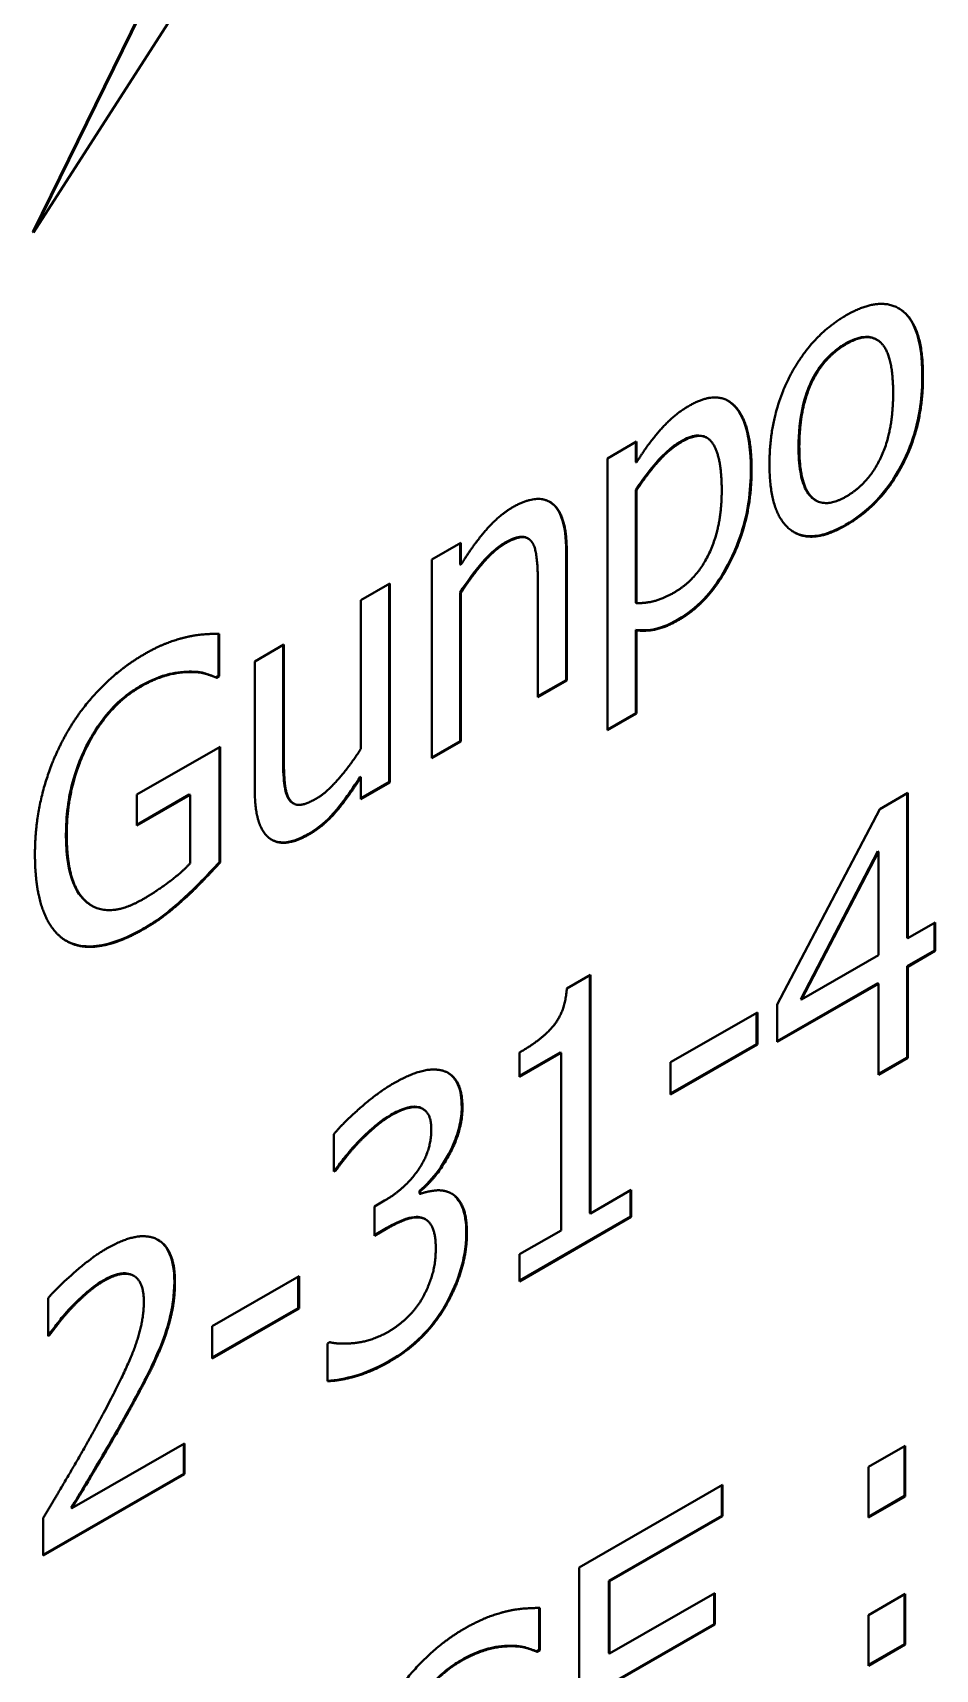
# Model space of a CAD drawing. Header units: inches. Extents: x 6934 to 18973, y 4254 to 7629.
# Drawn here: x 11202.07 to 11209.2, y 6550.43 to 6563.37 of the extents above; entities that cross this region are included whole.
import ezdxf

# ---------------------------------------------------------------- set-up
doc = ezdxf.new("R2010")
doc.units = ezdxf.units.IN
doc.header["$MEASUREMENT"] = 0
doc.layers.add('POWER SUPPLY CASE OUTLINE$0$가시적인 것(ISO)', color=3, linetype='Continuous', lineweight=40, true_color=0x00ff00)
doc.layers.add('POWER SUPPLY CASE OUTLINE$0$가시적인 좁은 것(ISO)', color=3, linetype='Continuous', lineweight=35, true_color=0x00ff00)

msp = doc.modelspace()

# ---------------------------------------------------------------- linework, layer by layer
at = {"layer": 'POWER SUPPLY CASE OUTLINE$0$가시적인 것(ISO)'}
for p, q in [((11202.079, 6561.789), (11206.267, 6568.311)), ((11202.073, 6561.792), (11204.187, 6566.094)), ((11204.194, 6566.094), (11202.079, 6561.789)), ((11202.073, 6561.792), (11202.079, 6561.789)), ((11208.736, 6560.943), (11208.742, 6560.94)), ((11206.614, 6560.003), (11206.843, 6560.135)), ((11206.837, 6560.132), (11206.837, 6559.974)), ((11206.843, 6560.135), (11206.843, 6559.971)), ((11207.394, 6560.168), (11207.399, 6560.165)), ((11206.614, 6557.855), (11206.614, 6560.003)), ((11206.837, 6559.974), (11206.843, 6559.971)), ((11206.837, 6559.753), (11206.843, 6559.75)), ((11206.837, 6559.753), (11206.837, 6558.861)), ((11206.843, 6559.75), (11206.843, 6558.858)), ((11208.255, 6559.673), (11208.261, 6559.67)), ((11205.226, 6559.204), (11205.455, 6559.336)), ((11205.449, 6559.333), (11205.449, 6559.165)), ((11205.455, 6559.336), (11205.455, 6559.161)), ((11205.982, 6559.373), (11205.987, 6559.369)), ((11205.226, 6557.634), (11205.226, 6559.204)), ((11206.287, 6559.27), (11206.287, 6558.251)), ((11206.292, 6559.267), (11206.292, 6558.248)), ((11205.449, 6559.165), (11205.455, 6559.161)), ((11204.666, 6558.882), (11204.894, 6559.013)), ((11204.889, 6559.01), (11204.889, 6557.446)), ((11204.894, 6559.013), (11204.894, 6557.443)), ((11205.449, 6558.942), (11205.455, 6558.939)), ((11205.449, 6558.942), (11205.449, 6557.769)), ((11205.455, 6558.939), (11205.455, 6557.766)), ((11206.064, 6558.116), (11206.064, 6559.012)), ((11204.666, 6557.708), (11204.666, 6558.882)), ((11206.837, 6558.861), (11206.843, 6558.858)), ((11203.541, 6558.617), (11203.541, 6558.284)), ((11203.546, 6558.617), (11203.546, 6558.281)), ((11203.828, 6558.399), (11204.057, 6558.531)), ((11204.051, 6558.528), (11204.051, 6557.639)), ((11204.057, 6558.531), (11204.057, 6557.636)), ((11206.837, 6558.648), (11206.843, 6558.644)), ((11206.837, 6558.648), (11206.837, 6557.99)), ((11206.843, 6558.644), (11206.843, 6557.986)), ((11203.828, 6557.38), (11203.828, 6558.399)), ((11203.291, 6558.317), (11203.297, 6558.314)), ((11203.541, 6558.284), (11203.52, 6558.273)), ((11203.52, 6558.273), (11203.526, 6558.269)), ((11203.546, 6558.281), (11203.526, 6558.269)), ((11203.541, 6558.284), (11203.546, 6558.281)), ((11206.287, 6558.251), (11206.064, 6558.123)), ((11206.292, 6558.248), (11206.064, 6558.116)), ((11206.287, 6558.251), (11206.292, 6558.248)), ((11206.837, 6557.99), (11206.614, 6557.861)), ((11206.843, 6557.986), (11206.614, 6557.855)), ((11206.837, 6557.99), (11206.843, 6557.986)), ((11205.449, 6557.769), (11205.226, 6557.64)), ((11205.455, 6557.766), (11205.226, 6557.634)), ((11205.449, 6557.769), (11205.455, 6557.766)), ((11202.897, 6557.346), (11203.554, 6557.724)), ((11203.548, 6557.721), (11203.548, 6556.813)), ((11203.554, 6557.724), (11203.554, 6556.81)), ((11204.66, 6557.487), (11204.666, 6557.484)), ((11204.666, 6557.311), (11204.666, 6557.484)), ((11204.889, 6557.446), (11204.666, 6557.318)), ((11204.894, 6557.443), (11204.666, 6557.311)), ((11204.889, 6557.446), (11204.894, 6557.443)), ((11208.764, 6557.232), (11208.987, 6557.36)), ((11208.982, 6557.357), (11208.982, 6556.215)), ((11208.987, 6557.36), (11208.987, 6556.212)), ((11202.897, 6557.101), (11202.897, 6557.346)), ((11203.31, 6557.346), (11202.897, 6557.108)), ((11203.316, 6557.343), (11202.897, 6557.101)), ((11203.31, 6557.346), (11203.316, 6557.343)), ((11203.316, 6556.802), (11203.316, 6557.343)), ((11204.129, 6557.278), (11204.135, 6557.275)), ((11207.954, 6555.687), (11208.764, 6557.232)), ((11208.748, 6556.898), (11208.14, 6555.73)), ((11208.754, 6556.895), (11208.145, 6555.727)), ((11208.748, 6556.898), (11208.754, 6556.895)), ((11208.754, 6556.078), (11208.754, 6556.895)), ((11203.548, 6556.813), (11203.554, 6556.81)), ((11202.502, 6556.494), (11202.508, 6556.491)), ((11202.537, 6556.47), (11202.542, 6556.467)), ((11208.987, 6556.212), (11209.203, 6556.336)), ((11209.197, 6556.333), (11209.197, 6556.114)), ((11209.203, 6556.336), (11209.203, 6556.111)), ((11208.982, 6556.215), (11208.987, 6556.212)), ((11208.145, 6555.727), (11208.754, 6556.078)), ((11209.197, 6556.114), (11208.982, 6555.99)), ((11209.203, 6556.111), (11208.987, 6555.986)), ((11209.197, 6556.114), (11209.203, 6556.111)), ((11208.982, 6555.99), (11208.982, 6555.27)), ((11208.982, 6555.99), (11208.987, 6555.986)), ((11208.987, 6555.986), (11208.987, 6555.267)), ((11206.292, 6555.815), (11206.48, 6555.923)), ((11206.475, 6555.92), (11206.475, 6554.04)), ((11206.48, 6555.923), (11206.48, 6554.037)), ((11208.748, 6555.855), (11207.954, 6555.398)), ((11208.754, 6555.852), (11207.954, 6555.392)), ((11208.748, 6555.855), (11208.754, 6555.852)), ((11208.754, 6555.133), (11208.754, 6555.852)), ((11207.954, 6555.392), (11207.954, 6555.687)), ((11208.14, 6555.73), (11208.145, 6555.727)), ((11207.112, 6555.231), (11207.798, 6555.625)), ((11207.792, 6555.622), (11207.792, 6555.374)), ((11207.798, 6555.625), (11207.798, 6555.371)), ((11206.241, 6555.309), (11205.918, 6555.123)), ((11205.918, 6555.116), (11205.918, 6555.308)), ((11206.247, 6555.306), (11205.918, 6555.116)), ((11206.241, 6555.309), (11206.247, 6555.306)), ((11206.247, 6553.903), (11206.247, 6555.306)), ((11207.792, 6555.374), (11207.112, 6554.983)), ((11207.798, 6555.371), (11207.112, 6554.976)), ((11207.792, 6555.374), (11207.798, 6555.371)), ((11207.112, 6554.976), (11207.112, 6555.231)), ((11208.982, 6555.27), (11208.754, 6555.139)), ((11208.987, 6555.267), (11208.754, 6555.133)), ((11208.982, 6555.27), (11208.987, 6555.267)), ((11205.149, 6554.866), (11205.155, 6554.863)), ((11204.453, 6554.367), (11204.453, 6554.664)), ((11204.641, 6554.599), (11204.647, 6554.596)), ((11204.462, 6554.379), (11204.453, 6554.374)), ((11204.468, 6554.376), (11204.453, 6554.367)), ((11204.462, 6554.379), (11204.468, 6554.376)), ((11204.773, 6554.092), (11204.853, 6554.138)), ((11205.128, 6554.215), (11205.134, 6554.212)), ((11205.128, 6554.215), (11205.128, 6554.194)), ((11205.128, 6554.194), (11205.134, 6554.191)), ((11205.134, 6554.212), (11205.134, 6554.191)), ((11206.48, 6554.037), (11206.801, 6554.222)), ((11206.796, 6554.219), (11206.796, 6554.012)), ((11206.801, 6554.222), (11206.801, 6554.009)), ((11204.773, 6553.86), (11204.773, 6554.092)), ((11206.796, 6554.012), (11205.918, 6553.507)), ((11206.801, 6554.009), (11205.918, 6553.5)), ((11206.475, 6554.04), (11206.48, 6554.037)), ((11206.796, 6554.012), (11206.801, 6554.009)), ((11204.87, 6553.922), (11204.773, 6553.866)), ((11204.875, 6553.919), (11204.773, 6553.86)), ((11205.171, 6553.993), (11205.176, 6553.99)), ((11205.918, 6553.714), (11206.247, 6553.903)), ((11205.918, 6553.5), (11205.918, 6553.714)), ((11202.868, 6553.547), (11202.873, 6553.543)), ((11203.492, 6553.146), (11204.177, 6553.54)), ((11204.171, 6553.537), (11204.171, 6553.289)), ((11204.177, 6553.54), (11204.177, 6553.286)), ((11202.194, 6553.068), (11202.194, 6553.367)), ((11204.171, 6553.289), (11203.492, 6552.898)), ((11204.177, 6553.286), (11203.492, 6552.891)), ((11204.171, 6553.289), (11204.177, 6553.286)), ((11203.492, 6552.891), (11203.492, 6553.146)), ((11202.201, 6553.079), (11202.194, 6553.075)), ((11202.207, 6553.076), (11202.194, 6553.068)), ((11202.201, 6553.079), (11202.207, 6553.076)), ((11204.403, 6553.009), (11204.421, 6553.019)), ((11204.403, 6552.712), (11204.403, 6553.009)), ((11202.383, 6551.707), (11203.272, 6552.219)), ((11203.266, 6552.215), (11203.266, 6551.979)), ((11203.272, 6552.219), (11203.272, 6551.976)), ((11208.675, 6552.034), (11208.965, 6552.201)), ((11208.96, 6552.198), (11208.96, 6551.804)), ((11208.965, 6552.201), (11208.965, 6551.801)), ((11203.266, 6551.979), (11202.156, 6551.34)), ((11203.272, 6551.976), (11202.156, 6551.333)), ((11203.266, 6551.979), (11203.272, 6551.976)), ((11208.675, 6551.633), (11208.675, 6552.034)), ((11206.389, 6551.24), (11207.522, 6551.892)), ((11207.516, 6551.889), (11207.516, 6551.648)), ((11207.522, 6551.892), (11207.522, 6551.645)), ((11208.96, 6551.804), (11208.675, 6551.64)), ((11208.965, 6551.801), (11208.675, 6551.633)), ((11208.96, 6551.804), (11208.965, 6551.801)), ((11202.377, 6551.71), (11202.383, 6551.707)), ((11202.156, 6551.333), (11202.156, 6551.63)), ((11207.516, 6551.648), (11206.624, 6551.134)), ((11207.522, 6551.645), (11206.63, 6551.131)), ((11207.516, 6551.648), (11207.522, 6551.645)), ((11206.389, 6549.147), (11206.389, 6551.24)), ((11206.624, 6551.134), (11206.63, 6551.131)), ((11206.624, 6551.134), (11206.624, 6550.561)), ((11206.63, 6551.131), (11206.63, 6550.558)), ((11206.63, 6550.558), (11207.462, 6551.037)), ((11207.456, 6551.033), (11207.456, 6550.792)), ((11207.462, 6551.037), (11207.462, 6550.789)), ((11208.675, 6550.863), (11208.965, 6551.031)), ((11208.96, 6551.027), (11208.96, 6550.634)), ((11208.965, 6551.031), (11208.965, 6550.63)), ((11206.074, 6550.919), (11206.074, 6550.587)), ((11206.08, 6550.919), (11206.08, 6550.583)), ((11207.456, 6550.792), (11206.624, 6550.313)), ((11207.462, 6550.789), (11206.63, 6550.31)), ((11207.456, 6550.792), (11207.462, 6550.789)), ((11208.675, 6550.463), (11208.675, 6550.863)), ((11208.96, 6550.634), (11208.675, 6550.47)), ((11208.96, 6550.634), (11208.965, 6550.63)), ((11205.825, 6550.62), (11205.83, 6550.616)), ((11206.074, 6550.587), (11206.054, 6550.575)), ((11206.054, 6550.575), (11206.059, 6550.572)), ((11206.08, 6550.583), (11206.059, 6550.572)), ((11206.074, 6550.587), (11206.08, 6550.583)), ((11206.624, 6550.561), (11206.63, 6550.558)), ((11208.965, 6550.63), (11208.675, 6550.463))]:
    msp.add_line(p, q, dxfattribs=at)
for points, degree in [([(11207.893, 6559.955), (11207.893, 6560.348), (11208.227, 6560.977), (11208.5, 6561.134)], 2), ([(11208.5, 6561.134), (11208.776, 6561.293), (11209.106, 6561.049), (11209.106, 6560.653)], 2), ([(11208.5, 6560.907), (11208.323, 6560.804), (11208.129, 6560.396), (11208.129, 6560.091)], 2), ([(11208.87, 6560.517), (11208.87, 6560.823), (11208.678, 6561.009), (11208.5, 6560.907)], 2), ([(11209.106, 6560.653), (11209.106, 6560.257), (11208.776, 6559.634), (11208.5, 6559.475)], 2), ([(11207.258, 6560.418), (11207.491, 6560.553), (11207.752, 6560.276), (11207.752, 6559.916)], 2), ([(11208.5, 6559.702), (11208.676, 6559.804), (11208.87, 6560.215), (11208.87, 6560.517)], 2), ([(11206.843, 6559.971), (11206.928, 6560.11), (11207.136, 6560.348), (11207.258, 6560.418)], 2), ([(11207.202, 6560.135), (11207.105, 6560.079), (11206.923, 6559.875), (11206.843, 6559.75)], 2), ([(11207.516, 6559.75), (11207.516, 6560.019), (11207.368, 6560.231), (11207.202, 6560.135)], 2), ([(11208.129, 6560.091), (11208.129, 6559.794), (11208.323, 6559.6), (11208.5, 6559.702)], 2), ([(11208.5, 6559.475), (11208.217, 6559.312), (11207.893, 6559.571), (11207.893, 6559.955)], 2), ([(11207.752, 6559.916), (11207.752, 6559.523), (11207.428, 6558.871), (11207.18, 6558.728)], 2), ([(11207.142, 6558.944), (11207.319, 6559.046), (11207.516, 6559.461), (11207.516, 6559.75)], 2), ([(11205.455, 6559.161), (11205.558, 6559.327), (11205.756, 6559.553), (11205.867, 6559.618)], 2), ([(11205.867, 6559.618), (11206.067, 6559.732), (11206.292, 6559.557), (11206.292, 6559.267)], 2), ([(11205.807, 6559.332), (11205.722, 6559.283), (11205.541, 6559.074), (11205.455, 6558.939)], 2), ([(11206.02, 6559.337), (11205.992, 6559.381), (11205.892, 6559.381), (11205.807, 6559.332)], 2), ([(11206.064, 6559.012), (11206.064, 6559.12), (11206.046, 6559.297), (11206.02, 6559.337)], 2), ([(11206.843, 6558.858), (11206.932, 6558.86), (11207.06, 6558.897), (11207.142, 6558.944)], 2), ([(11207.18, 6558.728), (11207.079, 6558.67), (11206.923, 6558.635), (11206.843, 6558.644)], 2), ([(11202.954, 6558.455), (11203.046, 6558.509), (11203.213, 6558.574), (11203.29, 6558.591)], 2), ([(11203.29, 6558.591), (11203.351, 6558.606), (11203.501, 6558.618), (11203.546, 6558.617)], 2), ([(11202.329, 6557.809), (11202.439, 6558.01), (11202.762, 6558.345), (11202.954, 6558.455)], 2), ([(11203.297, 6558.314), (11203.224, 6558.314), (11203.034, 6558.261), (11202.926, 6558.199)], 2), ([(11203.526, 6558.269), (11203.48, 6558.289), (11203.385, 6558.317), (11203.297, 6558.314)], 2), ([(11202.926, 6558.199), (11202.665, 6558.048), (11202.342, 6557.408), (11202.342, 6557.03)], 2), ([(11202.091, 6556.877), (11202.091, 6557.129), (11202.214, 6557.601), (11202.329, 6557.809)], 2), ([(11204.057, 6557.636), (11204.057, 6557.51), (11204.073, 6557.355), (11204.101, 6557.31)], 2), ([(11204.314, 6557.315), (11204.397, 6557.363), (11204.586, 6557.583), (11204.666, 6557.708)], 2), ([(11203.951, 6556.996), (11203.893, 6557.035), (11203.828, 6557.22), (11203.828, 6557.38)], 2), ([(11204.666, 6557.484), (11204.56, 6557.316), (11204.371, 6557.097), (11204.253, 6557.03)], 2), ([(11204.095, 6557.313), (11204.104, 6557.298), (11204.116, 6557.286), (11204.129, 6557.278)], 3), ([(11204.101, 6557.31), (11204.129, 6557.265), (11204.224, 6557.264), (11204.314, 6557.315)], 2), ([(11202.342, 6557.03), (11202.342, 6556.819), (11202.427, 6556.553), (11202.508, 6556.491)], 2), ([(11204.253, 6557.03), (11204.165, 6556.979), (11204.008, 6556.956), (11203.951, 6556.996)], 2), ([(11202.327, 6556.197), (11202.213, 6556.27), (11202.091, 6556.61), (11202.091, 6556.877)], 2), ([(11202.943, 6556.519), (11203.045, 6556.578), (11203.247, 6556.728), (11203.316, 6556.802)], 2), ([(11203.554, 6556.81), (11203.508, 6556.76), (11203.353, 6556.597), (11203.287, 6556.537)], 2), ([(11202.502, 6556.494), (11202.513, 6556.485), (11202.525, 6556.477), (11202.537, 6556.47)], 3), ([(11202.508, 6556.491), (11202.586, 6556.427), (11202.806, 6556.44), (11202.943, 6556.519)], 2), ([(11203.287, 6556.537), (11203.197, 6556.455), (11203.053, 6556.342), (11202.952, 6556.284)], 2), ([(11202.952, 6556.284), (11202.76, 6556.173), (11202.442, 6556.125), (11202.327, 6556.197)], 2), ([(11205.918, 6555.308), (11206.105, 6555.415), (11206.281, 6555.639), (11206.292, 6555.815)], 2), ([(11204.925, 6555.065), (11205.049, 6555.136), (11205.232, 6555.184), (11205.307, 6555.166)], 2), ([(11205.307, 6555.166), (11205.386, 6555.145), (11205.468, 6555.001), (11205.468, 6554.872)], 2), ([(11204.453, 6554.664), (11204.532, 6554.759), (11204.804, 6554.995), (11204.925, 6555.065)], 2), ([(11204.906, 6554.812), (11204.84, 6554.774), (11204.71, 6554.661), (11204.647, 6554.596)], 2), ([(11205.126, 6554.874), (11205.081, 6554.883), (11204.969, 6554.848), (11204.906, 6554.812)], 2), ([(11205.149, 6554.866), (11205.141, 6554.871), (11205.131, 6554.875), (11205.121, 6554.877)], 3), ([(11205.222, 6554.702), (11205.222, 6554.781), (11205.169, 6554.864), (11205.126, 6554.874)], 2), ([(11205.468, 6554.872), (11205.468, 6554.699), (11205.271, 6554.325), (11205.134, 6554.212)], 2), ([(11204.853, 6554.138), (11205.016, 6554.232), (11205.222, 6554.53), (11205.222, 6554.702)], 2), ([(11204.647, 6554.596), (11204.588, 6554.533), (11204.501, 6554.422), (11204.468, 6554.376)], 2), ([(11205.134, 6554.191), (11205.191, 6554.211), (11205.321, 6554.225), (11205.377, 6554.196)], 2), ([(11205.377, 6554.196), (11205.433, 6554.168), (11205.503, 6554.019), (11205.503, 6553.882)], 2), ([(11205.148, 6554.001), (11205.097, 6554.014), (11204.958, 6553.966), (11204.875, 6553.919)], 2), ([(11205.171, 6553.993), (11205.162, 6553.998), (11205.153, 6554.002), (11205.143, 6554.004)], 3), ([(11205.257, 6553.76), (11205.257, 6553.874), (11205.2, 6553.988), (11205.148, 6554.001)], 2), ([(11205.503, 6553.882), (11205.503, 6553.741), (11205.42, 6553.454), (11205.343, 6553.318)], 2), ([(11202.194, 6553.367), (11202.269, 6553.452), (11202.537, 6553.69), (11202.657, 6553.759)], 2), ([(11202.657, 6553.759), (11202.911, 6553.905), (11203.197, 6553.76), (11203.197, 6553.495)], 2), ([(11205.157, 6553.377), (11205.205, 6553.468), (11205.257, 6553.646), (11205.257, 6553.76)], 2), ([(11202.64, 6553.506), (11202.575, 6553.469), (11202.443, 6553.356), (11202.383, 6553.292)], 2), ([(11202.861, 6553.549), (11202.819, 6553.567), (11202.707, 6553.545), (11202.64, 6553.506)], 2), ([(11202.868, 6553.547), (11202.864, 6553.549), (11202.86, 6553.551), (11202.856, 6553.552)], 3), ([(11202.951, 6553.338), (11202.951, 6553.426), (11202.904, 6553.531), (11202.861, 6553.549)], 2), ([(11203.197, 6553.495), (11203.197, 6553.371), (11203.147, 6553.136), (11203.103, 6553.022)], 2), ([(11204.883, 6553.102), (11204.958, 6553.145), (11205.107, 6553.286), (11205.157, 6553.377)], 2), ([(11202.383, 6553.292), (11202.332, 6553.239), (11202.236, 6553.116), (11202.207, 6553.076)], 2), ([(11202.593, 6552.385), (11202.8, 6552.767), (11202.951, 6553.17), (11202.951, 6553.338)], 2), ([(11205.343, 6553.318), (11205.264, 6553.178), (11205.04, 6552.95), (11204.897, 6552.868)], 2), ([(11204.421, 6553.019), (11204.497, 6552.999), (11204.755, 6553.029), (11204.883, 6553.102)], 2), ([(11203.103, 6553.022), (11203.059, 6552.905), (11202.932, 6552.652), (11202.861, 6552.525)], 2), ([(11204.897, 6552.868), (11204.761, 6552.789), (11204.494, 6552.712), (11204.403, 6552.712)], 2), ([(11202.861, 6552.525), (11202.747, 6552.315), (11202.467, 6551.845), (11202.383, 6551.707)], 2), ([(11202.156, 6551.63), (11202.276, 6551.83), (11202.49, 6552.196), (11202.593, 6552.385)], 2), ([(11205.487, 6550.758), (11205.58, 6550.811), (11205.747, 6550.877), (11205.823, 6550.894)], 2), ([(11205.823, 6550.894), (11205.885, 6550.909), (11206.034, 6550.92), (11206.08, 6550.919)], 2), ([(11204.862, 6550.111), (11204.972, 6550.312), (11205.295, 6550.647), (11205.487, 6550.758)], 2), ([(11205.83, 6550.616), (11205.757, 6550.616), (11205.568, 6550.563), (11205.459, 6550.501)], 2), ([(11206.059, 6550.572), (11206.014, 6550.591), (11205.918, 6550.619), (11205.83, 6550.616)], 2), ([(11205.459, 6550.501), (11205.198, 6550.351), (11204.875, 6549.71), (11204.875, 6549.332)], 2)]:
    msp.add_open_spline(points, degree=degree, dxfattribs=at)
for points, knots in [([(11208.912, 6561.19), (11208.914, 6561.188), (11208.917, 6561.186), (11208.963, 6561.157), (11209.01, 6561.11), (11209.086, 6560.922), (11209.1, 6560.791), (11209.1, 6560.657)], [-0.116905, -0.116905, -0.116905, -0.116905, -0.1136226, -0.1136226, -0.0617594, -0.0617594, 0, 0, 0, 0]), ([(11208.495, 6560.91), (11208.465, 6560.893), (11208.435, 6560.872), (11208.379, 6560.826), (11208.353, 6560.801), (11208.292, 6560.73), (11208.26, 6560.682), (11208.208, 6560.581), (11208.181, 6560.516), (11208.132, 6560.315), (11208.123, 6560.198), (11208.123, 6560.094)], [-0.1718603, -0.1718603, -0.1718603, -0.1718603, -0.1450483, -0.1450483, -0.1202898, -0.1202898, -0.083085, -0.083085, -0.0475005, -0.0475005, 0, 0, 0, 0]), ([(11208.736, 6560.943), (11208.736, 6560.943), (11208.736, 6560.943), (11208.707, 6560.96), (11208.674, 6560.966), (11208.592, 6560.957), (11208.543, 6560.938), (11208.495, 6560.91)], [-0.04733155, -0.04733155, -0.04733155, -0.04733155, -0.04729209, -0.04729209, -0.02585599, -0.02585599, 0, 0, 0, 0]), ([(11209.1, 6560.657), (11209.1, 6560.579), (11209.096, 6560.498), (11209.074, 6560.343), (11209.058, 6560.268), (11209.012, 6560.115), (11208.974, 6560.013), (11208.858, 6559.814), (11208.801, 6559.737), (11208.659, 6559.588), (11208.577, 6559.526), (11208.495, 6559.478)], [-0.2344064, -0.2344064, -0.2344064, -0.2344064, -0.1790611, -0.1790611, -0.1302839, -0.1302839, -0.0811533, -0.0811533, -0.0439624, -0.0439624, 0, 0, 0, 0]), ([(11207.565, 6560.459), (11207.569, 6560.457), (11207.572, 6560.454), (11207.617, 6560.424), (11207.659, 6560.375), (11207.732, 6560.192), (11207.746, 6560.057), (11207.746, 6559.919)], [-0.1140246, -0.1140246, -0.1140246, -0.1140246, -0.1101388, -0.1101388, -0.0632762, -0.0632762, 0, 0, 0, 0]), ([(11207.196, 6560.138), (11207.164, 6560.12), (11207.132, 6560.098), (11207.069, 6560.044), (11207.038, 6560.014), (11206.983, 6559.951), (11206.916, 6559.876), (11206.837, 6559.753)], [-0.1791388, -0.1791388, -0.1791388, -0.1791388, -0.1176168, -0.1176168, -0.0548899, -0.0548899, 0, 0, 0, 0]), ([(11207.394, 6560.168), (11207.393, 6560.169), (11207.393, 6560.169), (11207.37, 6560.182), (11207.344, 6560.186), (11207.277, 6560.179), (11207.237, 6560.162), (11207.196, 6560.138)], [-0.03843862, -0.03843862, -0.03843862, -0.03843862, -0.03818519, -0.03818519, -0.02145576, -0.02145576, 0, 0, 0, 0]), ([(11208.123, 6560.094), (11208.123, 6560.026), (11208.127, 6559.957), (11208.146, 6559.845), (11208.16, 6559.796), (11208.205, 6559.708), (11208.233, 6559.686), (11208.255, 6559.673)], [-0.09215979, -0.09215979, -0.09215979, -0.09215979, -0.07620997, -0.07620997, -0.06294949, -0.06294949, -0.04700202, -0.04700202, -0.04700202, -0.04700202]), ([(11207.746, 6559.919), (11207.746, 6559.835), (11207.741, 6559.746), (11207.715, 6559.574), (11207.696, 6559.49), (11207.626, 6559.275), (11207.573, 6559.173), (11207.485, 6559.024), (11207.433, 6558.953), (11207.31, 6558.823), (11207.243, 6558.771), (11207.174, 6558.732)], [-0.1439258, -0.1439258, -0.1439258, -0.1439258, -0.1215063, -0.1215063, -0.1015717, -0.1015717, -0.07039, -0.07039, -0.0365438, -0.0365438, 0, 0, 0, 0]), ([(11206.156, 6559.66), (11206.159, 6559.659), (11206.161, 6559.657), (11206.192, 6559.636), (11206.224, 6559.603), (11206.277, 6559.466), (11206.287, 6559.369), (11206.287, 6559.27)], [-0.08550858, -0.08550858, -0.08550858, -0.08550858, -0.08197159, -0.08197159, -0.04502634, -0.04502634, 0, 0, 0, 0]), ([(11208.495, 6559.478), (11208.449, 6559.452), (11208.404, 6559.431), (11208.319, 6559.4), (11208.279, 6559.391), (11208.183, 6559.384), (11208.131, 6559.395), (11208.086, 6559.42)], [-0.2485918, -0.2485918, -0.2485918, -0.2485918, -0.2102442, -0.2102442, -0.174715, -0.174715, -0.1206371, -0.1206371, -0.1206371, -0.1206371]), ([(11205.801, 6559.335), (11205.772, 6559.318), (11205.743, 6559.297), (11205.674, 6559.236), (11205.641, 6559.199), (11205.562, 6559.108), (11205.503, 6559.027), (11205.449, 6558.942)], [-0.05288008, -0.05288008, -0.05288008, -0.05288008, -0.04672614, -0.04672614, -0.03775206, -0.03775206, 0, 0, 0, 0]), ([(11205.982, 6559.373), (11205.979, 6559.374), (11205.977, 6559.375), (11205.963, 6559.382), (11205.946, 6559.386), (11205.886, 6559.379), (11205.844, 6559.36), (11205.801, 6559.335)], [-0.04126539, -0.04126539, -0.04126539, -0.04126539, -0.03828666, -0.03828666, -0.02245416, -0.02245416, 0, 0, 0, 0]), ([(11207.174, 6558.732), (11207.081, 6558.678), (11207.023, 6558.662), (11206.94, 6558.643), (11206.887, 6558.642), (11206.837, 6558.648)], [-0.04631278, -0.04631278, -0.04631278, -0.04631278, -0.0307743, -0.0307743, 0, 0, 0, 0]), ([(11203.291, 6558.317), (11203.227, 6558.317), (11203.162, 6558.302), (11203.057, 6558.272), (11202.989, 6558.241), (11202.92, 6558.202)], [-0.05733148, -0.05733148, -0.05733148, -0.05733148, -0.03632461, -0.03632461, 0, 0, 0, 0]), ([(11203.52, 6558.273), (11203.49, 6558.286), (11203.459, 6558.297), (11203.39, 6558.317), (11203.34, 6558.319), (11203.291, 6558.317)], [-0.05329076, -0.05329076, -0.05329076, -0.05329076, -0.02854251, -0.02854251, 0, 0, 0, 0]), ([(11202.92, 6558.202), (11202.881, 6558.179), (11202.842, 6558.153), (11202.767, 6558.093), (11202.731, 6558.06), (11202.634, 6557.955), (11202.579, 6557.878), (11202.486, 6557.713), (11202.434, 6557.605), (11202.352, 6557.317), (11202.336, 6557.169), (11202.336, 6557.033)], [-0.2441297, -0.2441297, -0.2441297, -0.2441297, -0.2102118, -0.2102118, -0.1781248, -0.1781248, -0.1186624, -0.1186624, -0.0626206, -0.0626206, 0, 0, 0, 0]), ([(11204.051, 6557.639), (11204.051, 6557.527), (11204.056, 6557.457), (11204.067, 6557.379), (11204.077, 6557.342), (11204.095, 6557.313)], [-0.03935745, -0.03935745, -0.03935745, -0.03935745, -0.02028099, -0.02028099, 0, 0, 0, 0]), ([(11204.66, 6557.487), (11204.583, 6557.366), (11204.503, 6557.254), (11204.373, 6557.117), (11204.311, 6557.069), (11204.248, 6557.033)], [-0.07485343, -0.07485343, -0.07485343, -0.07485343, -0.03349978, -0.03349978, 0, 0, 0, 0]), ([(11202.336, 6557.033), (11202.336, 6556.84), (11202.363, 6556.726), (11202.418, 6556.586), (11202.454, 6556.531), (11202.502, 6556.494)], [-0.08410972, -0.08410972, -0.08410972, -0.08410972, -0.03932956, -0.03932956, 0, 0, 0, 0]), ([(11204.248, 6557.033), (11204.214, 6557.014), (11204.181, 6556.998), (11204.124, 6556.979), (11204.09, 6556.97), (11204.02, 6556.967), (11203.989, 6556.975), (11203.961, 6556.99)], [-0.07177064, -0.07177064, -0.07177064, -0.07177064, -0.04471767, -0.04471767, -0.0246166, -0.0246166, -0.00404207, -0.00404207, -0.00404207, -0.00404207]), ([(11203.548, 6556.813), (11203.501, 6556.762), (11203.437, 6556.694), (11203.378, 6556.633), (11203.329, 6556.585), (11203.281, 6556.541)], [-0.03337016, -0.03337016, -0.03337016, -0.03337016, -0.02664967, -0.02664967, 0, 0, 0, 0]), ([(11203.281, 6556.541), (11203.228, 6556.492), (11203.174, 6556.445), (11203.064, 6556.358), (11203.003, 6556.319), (11202.947, 6556.287)], [-0.05902313, -0.05902313, -0.05902313, -0.05902313, -0.02974188, -0.02974188, 0, 0, 0, 0]), ([(11202.947, 6556.287), (11202.877, 6556.247), (11202.808, 6556.214), (11202.676, 6556.167), (11202.613, 6556.152), (11202.472, 6556.142), (11202.399, 6556.156), (11202.335, 6556.192)], [-0.1217861, -0.1217861, -0.1217861, -0.1217861, -0.0851199, -0.0851199, -0.0509926, -0.0509926, -0.0034065, -0.0034065, -0.0034065, -0.0034065]), ([(11205.353, 6555.148), (11205.362, 6555.142), (11205.371, 6555.136), (11205.401, 6555.11), (11205.419, 6555.085), (11205.454, 6555.006), (11205.462, 6554.943), (11205.462, 6554.876)], [-0.05646243, -0.05646243, -0.05646243, -0.05646243, -0.04958587, -0.04958587, -0.03093139, -0.03093139, 0, 0, 0, 0]), ([(11204.901, 6554.815), (11204.837, 6554.778), (11204.79, 6554.738), (11204.726, 6554.683), (11204.683, 6554.642), (11204.641, 6554.599)], [-0.03494852, -0.03494852, -0.03494852, -0.03494852, -0.02387701, -0.02387701, 0, 0, 0, 0]), ([(11205.121, 6554.877), (11205.078, 6554.886), (11205.038, 6554.875), (11204.98, 6554.856), (11204.94, 6554.838), (11204.901, 6554.815)], [-0.03116076, -0.03116076, -0.03116076, -0.03116076, -0.02118185, -0.02118185, 0, 0, 0, 0]), ([(11205.462, 6554.876), (11205.462, 6554.83), (11205.457, 6554.783), (11205.435, 6554.684), (11205.419, 6554.635), (11205.368, 6554.517), (11205.327, 6554.443), (11205.232, 6554.313), (11205.182, 6554.26), (11205.128, 6554.215)], [-0.1064147, -0.1064147, -0.1064147, -0.1064147, -0.0833746, -0.0833746, -0.0607604, -0.0607604, -0.0294927, -0.0294927, 0, 0, 0, 0]), ([(11204.641, 6554.599), (11204.583, 6554.537), (11204.551, 6554.496), (11204.513, 6554.448), (11204.487, 6554.413), (11204.462, 6554.379)], [-0.02322228, -0.02322228, -0.02322228, -0.02322228, -0.01600932, -0.01600932, 0, 0, 0, 0]), ([(11205.383, 6554.193), (11205.398, 6554.184), (11205.411, 6554.172), (11205.445, 6554.134), (11205.458, 6554.106), (11205.489, 6554.037), (11205.498, 6553.962), (11205.498, 6553.885)], [-0.04712532, -0.04712532, -0.04712532, -0.04712532, -0.04294309, -0.04294309, -0.03515163, -0.03515163, 0, 0, 0, 0]), ([(11205.143, 6554.004), (11205.125, 6554.009), (11205.106, 6554.01), (11205.058, 6554.005), (11205.032, 6553.997), (11204.972, 6553.976), (11204.92, 6553.951), (11204.87, 6553.922)], [-0.0368409, -0.0368409, -0.0368409, -0.0368409, -0.03280648, -0.03280648, -0.02690103, -0.02690103, 0, 0, 0, 0]), ([(11205.498, 6553.885), (11205.498, 6553.76), (11205.473, 6553.659), (11205.428, 6553.505), (11205.389, 6553.412), (11205.338, 6553.321)], [-0.06339415, -0.06339415, -0.06339415, -0.06339415, -0.03915717, -0.03915717, 0, 0, 0, 0]), ([(11203.061, 6553.829), (11203.102, 6553.805), (11203.133, 6553.768), (11203.181, 6553.657), (11203.192, 6553.581), (11203.192, 6553.498)], [-0.06849731, -0.06849731, -0.06849731, -0.06849731, -0.03792369, -0.03792369, 0, 0, 0, 0]), ([(11202.634, 6553.51), (11202.573, 6553.474), (11202.525, 6553.434), (11202.461, 6553.379), (11202.418, 6553.339), (11202.377, 6553.296)], [-0.0350196, -0.0350196, -0.0350196, -0.0350196, -0.02350936, -0.02350936, 0, 0, 0, 0]), ([(11202.856, 6553.552), (11202.821, 6553.567), (11202.785, 6553.565), (11202.718, 6553.552), (11202.676, 6553.534), (11202.634, 6553.51)], [-0.03768888, -0.03768888, -0.03768888, -0.03768888, -0.02216297, -0.02216297, 0, 0, 0, 0]), ([(11203.192, 6553.498), (11203.192, 6553.383), (11203.175, 6553.298), (11203.15, 6553.18), (11203.128, 6553.103), (11203.098, 6553.025)], [-0.0491395, -0.0491395, -0.0491395, -0.0491395, -0.03196076, -0.03196076, 0, 0, 0, 0]), ([(11202.377, 6553.296), (11202.327, 6553.243), (11202.291, 6553.197), (11202.254, 6553.15), (11202.225, 6553.112), (11202.201, 6553.079)], [-0.0232837, -0.0232837, -0.0232837, -0.0232837, -0.01528095, -0.01528095, 0, 0, 0, 0]), ([(11205.338, 6553.321), (11205.311, 6553.274), (11205.282, 6553.23), (11205.213, 6553.138), (11205.177, 6553.098), (11205.065, 6552.985), (11204.978, 6552.921), (11204.892, 6552.871)], [-0.07795615, -0.07795615, -0.07795615, -0.07795615, -0.06318993, -0.06318993, -0.04593718, -0.04593718, 0, 0, 0, 0]), ([(11203.098, 6553.025), (11203.055, 6552.912), (11203.008, 6552.818), (11202.947, 6552.696), (11202.902, 6552.612), (11202.856, 6552.528)], [-0.05140977, -0.05140977, -0.05140977, -0.05140977, -0.03593693, -0.03593693, 0, 0, 0, 0]), ([(11204.892, 6552.871), (11204.762, 6552.797), (11204.665, 6552.767), (11204.549, 6552.733), (11204.471, 6552.716), (11204.403, 6552.715)], [-0.06499729, -0.06499729, -0.06499729, -0.06499729, -0.04112639, -0.04112639, -0.00111349, -0.00111349, -0.00111349, -0.00111349]), ([(11202.856, 6552.528), (11202.743, 6552.321), (11202.663, 6552.188), (11202.534, 6551.97), (11202.447, 6551.824), (11202.377, 6551.71)], [-0.09639597, -0.09639597, -0.09639597, -0.09639597, -0.05005426, -0.05005426, 0, 0, 0, 0]), ([(11205.454, 6550.504), (11205.414, 6550.482), (11205.375, 6550.455), (11205.3, 6550.395), (11205.265, 6550.362), (11205.167, 6550.258), (11205.112, 6550.181), (11205.019, 6550.016), (11204.967, 6549.907), (11204.886, 6549.619), (11204.87, 6549.472), (11204.87, 6549.335)], [-0.2441297, -0.2441297, -0.2441297, -0.2441297, -0.2102118, -0.2102118, -0.1781248, -0.1781248, -0.1186624, -0.1186624, -0.0626206, -0.0626206, 0, 0, 0, 0]), ([(11205.825, 6550.62), (11205.761, 6550.62), (11205.695, 6550.604), (11205.59, 6550.575), (11205.522, 6550.544), (11205.454, 6550.504)], [-0.05733148, -0.05733148, -0.05733148, -0.05733148, -0.03632461, -0.03632461, 0, 0, 0, 0]), ([(11206.054, 6550.575), (11206.023, 6550.588), (11205.992, 6550.599), (11205.924, 6550.62), (11205.873, 6550.621), (11205.825, 6550.62)], [-0.05329076, -0.05329076, -0.05329076, -0.05329076, -0.02854251, -0.02854251, 0, 0, 0, 0])]:
    msp.add_open_spline(points, degree=3, knots=knots, dxfattribs=at)
at = {"layer": 'POWER SUPPLY CASE OUTLINE$0$가시적인 좁은 것(ISO)'}
for p, q in [((11208.495, 6560.91), (11208.5, 6560.907)), ((11209.1, 6560.657), (11209.106, 6560.653)), ((11207.196, 6560.138), (11207.202, 6560.135)), ((11208.123, 6560.094), (11208.129, 6560.091)), ((11207.746, 6559.919), (11207.752, 6559.916)), ((11208.495, 6559.478), (11208.5, 6559.475)), ((11205.801, 6559.335), (11205.807, 6559.332)), ((11206.287, 6559.27), (11206.292, 6559.267)), ((11207.174, 6558.732), (11207.18, 6558.728)), ((11202.92, 6558.202), (11202.926, 6558.199)), ((11204.051, 6557.639), (11204.057, 6557.636)), ((11204.095, 6557.313), (11204.101, 6557.31)), ((11202.336, 6557.033), (11202.342, 6557.03)), ((11204.248, 6557.033), (11204.253, 6557.03)), ((11203.281, 6556.541), (11203.287, 6556.537)), ((11202.947, 6556.287), (11202.952, 6556.284)), ((11204.901, 6554.815), (11204.906, 6554.812)), ((11205.121, 6554.877), (11205.126, 6554.874)), ((11205.462, 6554.876), (11205.468, 6554.872)), ((11205.143, 6554.004), (11205.148, 6554.001)), ((11204.87, 6553.922), (11204.875, 6553.919)), ((11205.498, 6553.885), (11205.503, 6553.882)), ((11202.634, 6553.51), (11202.64, 6553.506)), ((11202.856, 6553.552), (11202.861, 6553.549)), ((11203.192, 6553.498), (11203.197, 6553.495)), ((11202.377, 6553.296), (11202.383, 6553.292)), ((11205.338, 6553.321), (11205.343, 6553.318)), ((11203.098, 6553.025), (11203.103, 6553.022)), ((11204.892, 6552.871), (11204.897, 6552.868)), ((11202.856, 6552.528), (11202.861, 6552.525)), ((11205.454, 6550.504), (11205.459, 6550.501))]:
    msp.add_line(p, q, dxfattribs=at)

doc.saveas('drawing.dxf')
